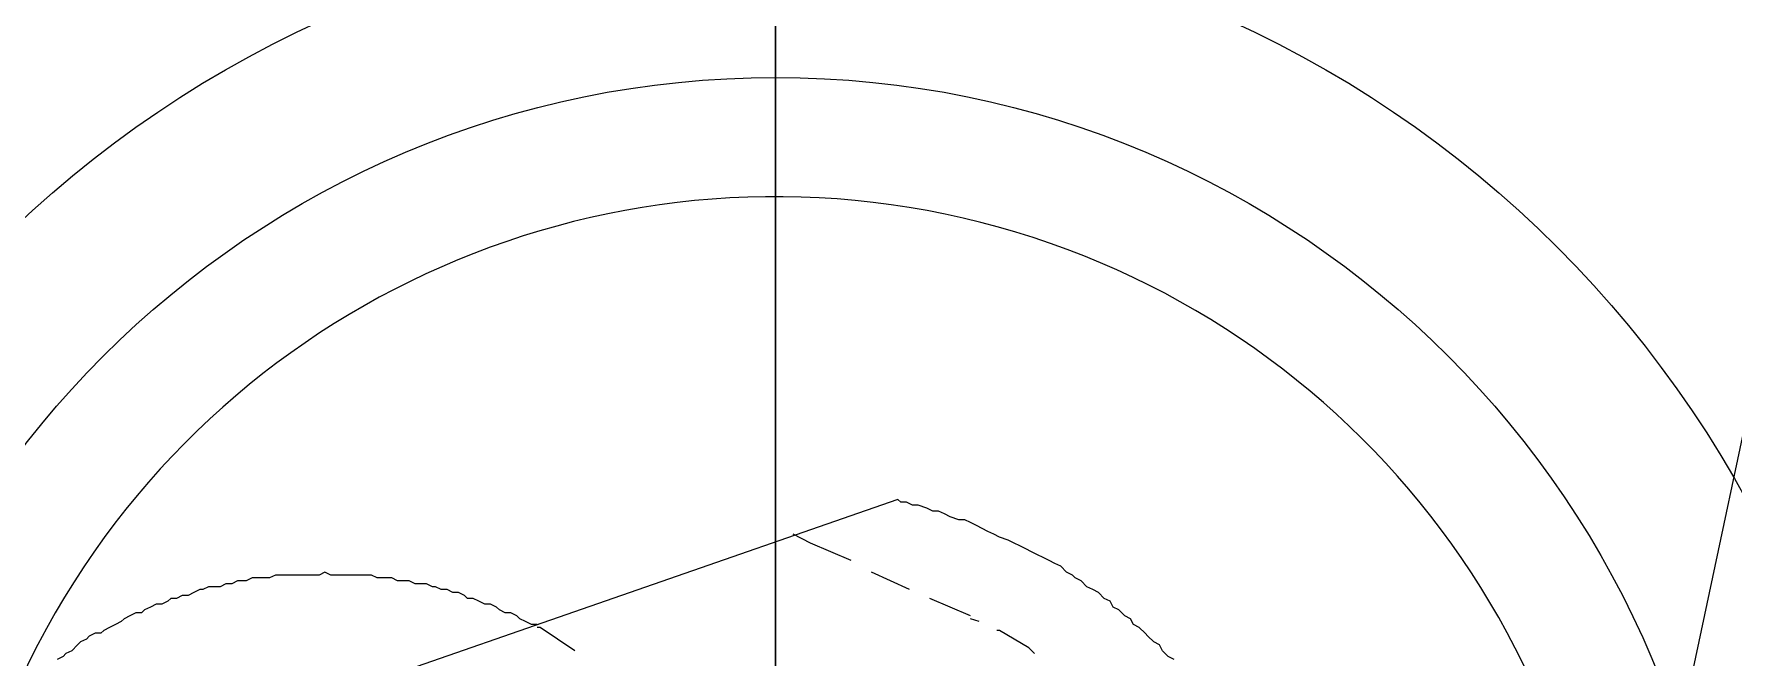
# Model space of a CAD drawing. Header units: millimetres. Extents: x 89051 to 218395, y -330386 to -125649.
# Drawn here: x 92673.1 to 92743.8, y -132822.6 to -132796.6 of the extents above; entities that cross this region are included whole.
import ezdxf

# ---------------------------------------------------------------- set-up
doc = ezdxf.new("R2010")
doc.units = ezdxf.units.MM
doc.header["$LTSCALE"] = 13
for name, pattern in [('1 实线', [0]), ('ACAD_ISO04W100', [30, 24, -3, 0, -3]), ('CENTER', [50.8, 31.75, -6.35, 6.35, -6.35])]:
    doc.linetypes.add(name, pattern=pattern)
doc.layers.get('0').update_dxf_attribs({"color": 1, "linetype": 'CENTER'})
doc.layers.add('C00-00-00', color=7, linetype='Continuous')
doc.layers.add('标注、文本', color=3, linetype='Continuous', lineweight=25)
doc.layers.add('铁心', color=3, linetype='Continuous', lineweight=0)

msp = doc.modelspace()

# ---------------------------------------------------------------- linework, layer by layer
at = {"color": 7, "linetype": '1 实线', "lineweight": 0}
for radius in [45.983, 39.569]:
    msp.add_circle((92703.931, -132837.98), radius, dxfattribs=at)
msp.add_arc((92703.931, -132837.98), 34.608, 204.15842, 156.27107, dxfattribs=at)
at = {"layer": 'C00-00-00', "lineweight": 15}
for points in [[(92709.013, -132815.956), (92686.022, -132823.943)], [(92720.509, -132822.612), (92720.267, -132822.491), (92720.025, -132822.249), (92719.904, -132822.007), (92719.662, -132821.886), (92719.42, -132821.644), (92719.299, -132821.523), (92719.057, -132821.281), (92718.815, -132821.16), (92718.694, -132820.918), (92718.452, -132820.797), (92718.21, -132820.555), (92717.968, -132820.434), (92717.847, -132820.192), (92717.605, -132820.071), (92717.363, -132819.829), (92717.121, -132819.708), (92716.879, -132819.587), (92716.637, -132819.345), (92716.395, -132819.224), (92716.274, -132819.103), (92716.032, -132818.982), (92715.79, -132818.74), (92715.547, -132818.619), (92715.305, -132818.498), (92715.063, -132818.377), (92714.821, -132818.256), (92714.579, -132818.135), (92714.337, -132818.014), (92714.095, -132817.893), (92713.853, -132817.772), (92713.611, -132817.651), (92713.248, -132817.53), (92713.006, -132817.409), (92712.764, -132817.288), (92712.522, -132817.167), (92712.28, -132817.045), (92712.038, -132816.924), (92711.796, -132816.803), (92711.554, -132816.803), (92711.191, -132816.682), (92710.949, -132816.561), (92710.707, -132816.44), (92710.465, -132816.44), (92710.223, -132816.319), (92709.86, -132816.198), (92709.618, -132816.198), (92709.376, -132816.077), (92709.134, -132816.077), (92709.013, -132815.956)], [(92705.383, -132817.772), (92704.657, -132817.409)], [(92707.077, -132818.498), (92705.383, -132817.772)], [(92694.008, -132821.16), (92693.766, -132821.16), (92693.524, -132821.039), (92693.282, -132820.918), (92693.161, -132820.797), (92692.919, -132820.676), (92692.677, -132820.676), (92692.435, -132820.555), (92692.314, -132820.434), (92692.072, -132820.313), (92691.83, -132820.313), (92691.588, -132820.192), (92691.346, -132820.071), (92691.104, -132820.071), (92690.983, -132819.95), (92690.741, -132819.829), (92690.499, -132819.829), (92690.257, -132819.708), (92690.015, -132819.708), (92689.773, -132819.587), (92689.652, -132819.587), (92689.41, -132819.466), (92689.168, -132819.466), (92688.926, -132819.466), (92688.684, -132819.345), (92688.442, -132819.345), (92688.2, -132819.345), (92687.958, -132819.224), (92687.716, -132819.224), (92687.474, -132819.224), (92687.353, -132819.224), (92687.111, -132819.103), (92686.869, -132819.103), (92686.627, -132819.103), (92686.385, -132819.103), (92686.143, -132819.103), (92685.901, -132819.103), (92685.659, -132819.103), (92685.417, -132819.103), (92685.175, -132818.982), (92684.933, -132819.103), (92684.691, -132819.103), (92684.57, -132819.103), (92684.328, -132819.103), (92684.086, -132819.103), (92683.844, -132819.103), (92683.601, -132819.103), (92683.359, -132819.103), (92683.117, -132819.103), (92682.875, -132819.224), (92682.633, -132819.224), (92682.391, -132819.224), (92682.149, -132819.224), (92681.907, -132819.345), (92681.786, -132819.345), (92681.544, -132819.345), (92681.302, -132819.466), (92681.06, -132819.466), (92680.818, -132819.587), (92680.576, -132819.587), (92680.334, -132819.587), (92680.092, -132819.708), (92679.971, -132819.708), (92679.729, -132819.829), (92679.487, -132819.95), (92679.245, -132819.95), (92679.003, -132820.071), (92678.761, -132820.071), (92678.64, -132820.192), (92678.398, -132820.313), (92678.156, -132820.313), (92677.914, -132820.434), (92677.672, -132820.555), (92677.551, -132820.676), (92677.309, -132820.676), (92677.067, -132820.797), (92676.825, -132820.918), (92676.704, -132821.039), (92676.462, -132821.16), (92676.22, -132821.281), (92675.978, -132821.402), (92675.857, -132821.523), (92675.615, -132821.523), (92675.373, -132821.644), (92675.252, -132821.765), (92675.01, -132821.886), (92674.889, -132822.007), (92674.647, -132822.249), (92674.405, -132822.37), (92674.284, -132822.491), (92674.042, -132822.612)], [(92709.497, -132819.708), (92707.924, -132818.982)], [(92712.038, -132820.797), (92710.344, -132820.071)], [(92712.401, -132821.039), (92712.038, -132820.918)], [(92694.129, -132821.281), (92694.008, -132821.281)], [(92695.581, -132822.249), (92694.129, -132821.281)], [(92713.248, -132821.402), (92713.127, -132821.402)], [(92714.458, -132822.128), (92713.248, -132821.402)], [(92714.7, -132822.37), (92714.458, -132822.128)]]:
    msp.add_lwpolyline(points, dxfattribs=at)
at = {"layer": '标注、文本', "color": 1, "linetype": 'ACAD_ISO04W100', "lineweight": 15}
for p, q in [((92703.931, -133700.365), (92703.931, -132607.506)), ((92703.931, -132764.516), (92703.931, -132911.443)), ((92703.931, -132861.142), (92703.931, -132814.817))]:
    msp.add_line(p, q, dxfattribs=at)
at = {"layer": '铁心'}
msp.add_lwpolyline([(92718.487, -132934.505), (92899.097, -132082.203), (92899.097, -132082.203)], dxfattribs=at)

doc.saveas('drawing.dxf')
